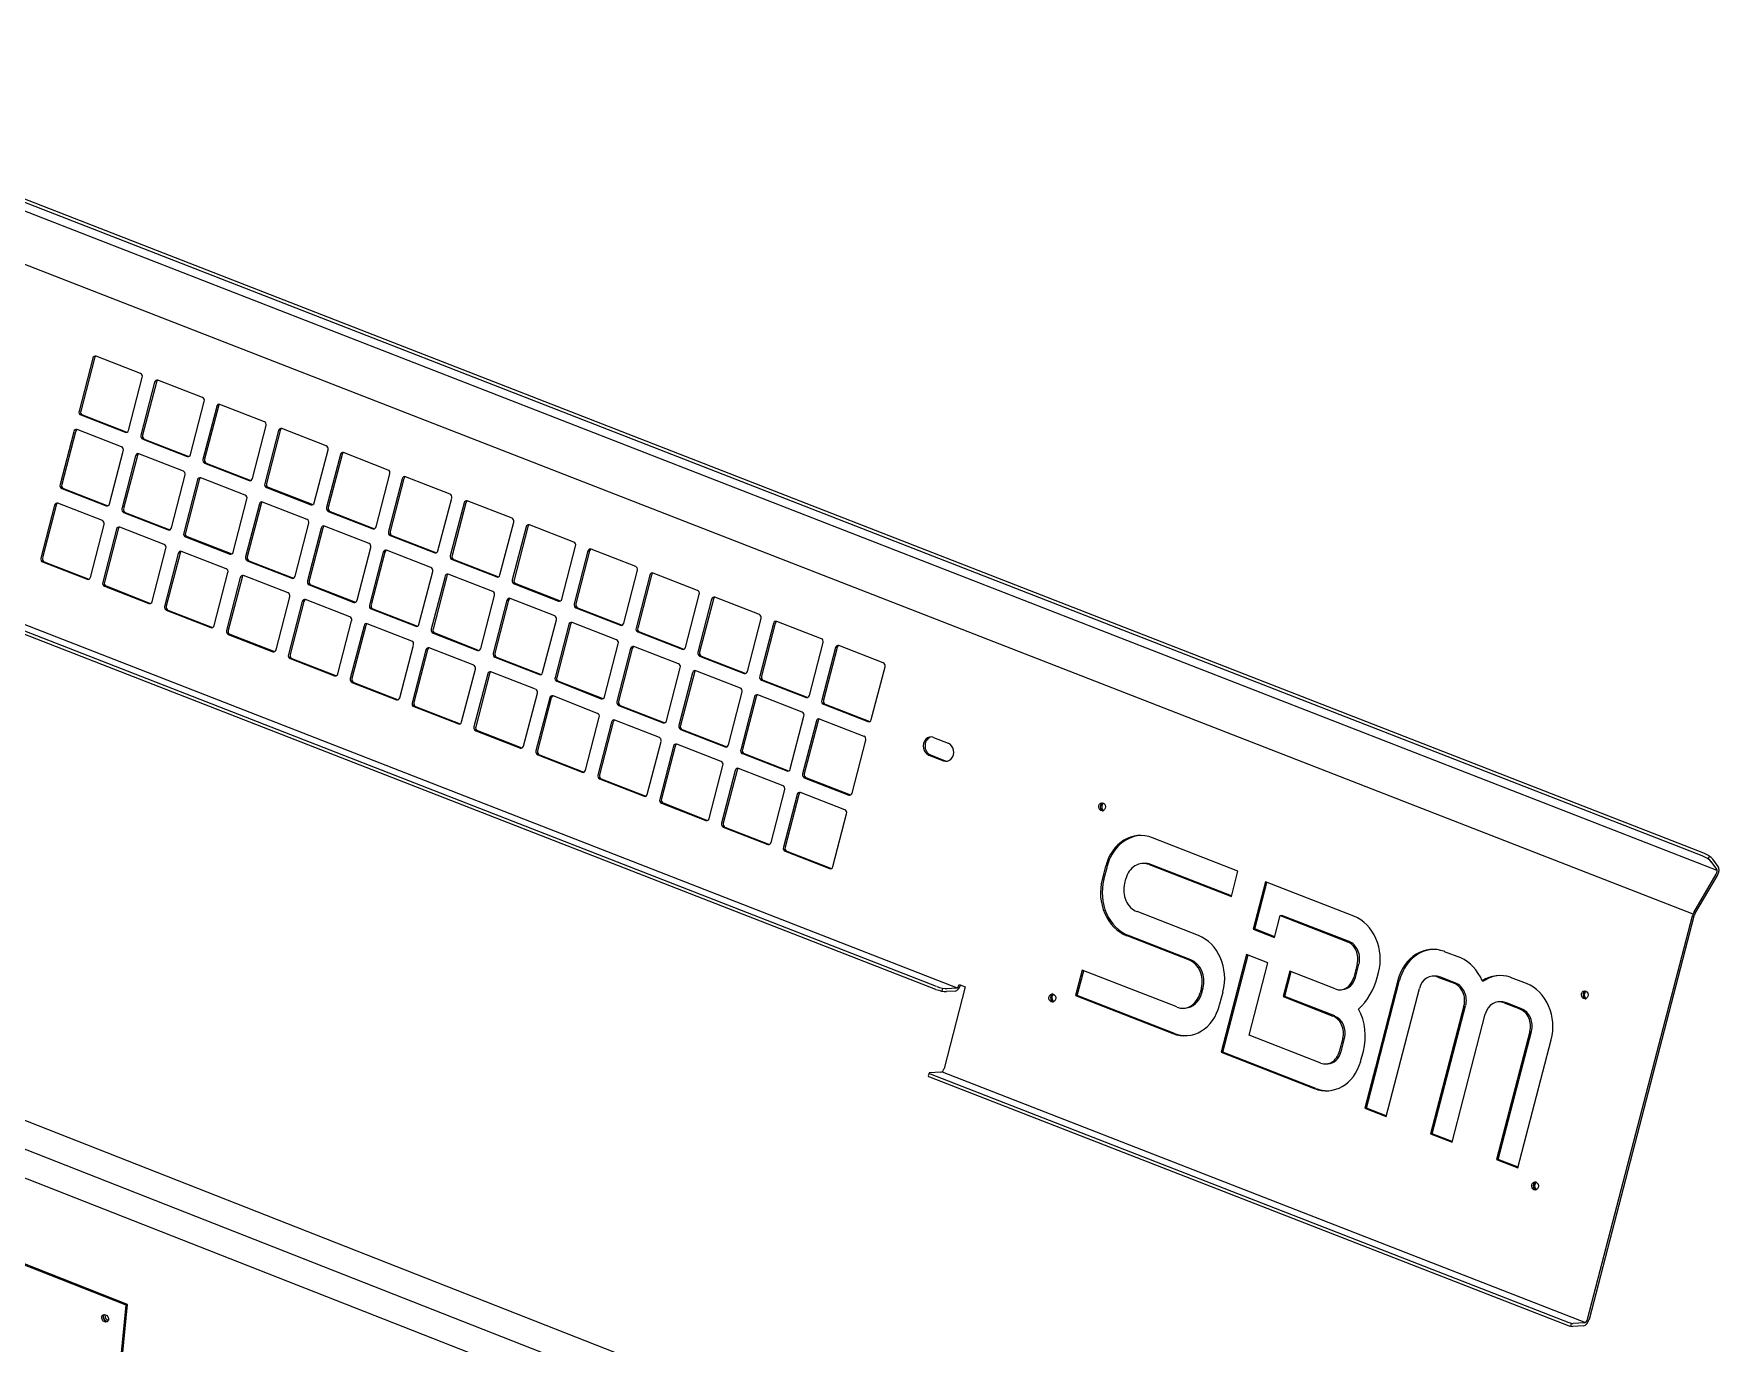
# Model space of a CAD drawing. Header units: millimetres. Extents: x 0 to 420, y 0 to 297.
# Drawn here: x 67.9 to 177, y 66.5 to 151.2 of the extents above; entities that cross this region are included whole.
import ezdxf

# ---------------------------------------------------------------- set-up
doc = ezdxf.new("R2010")
doc.units = ezdxf.units.MM
doc.layers.add('1', color=7, linetype='Continuous', true_color=0xffffff)
doc.layers.add('102', color=7, linetype='Continuous', true_color=0xffffff)

msp = doc.modelspace()

# ---------------------------------------------------------------- linework, layer by layer
at = {"layer": '1', "color": 7, "linetype": 'Continuous', "lineweight": 18}
for p, q in [((175.85, 98.03), (39.79, 150.99)), ((175.95, 98.2), (39.89, 151.16)), ((71.77, 130.19), (70.88, 126.77)), ((71.88, 130.19), (70.99, 126.77)), ((74.86, 129.19), (71.98, 130.32)), ((74.08, 125.52), (74.97, 128.94)), ((75.77, 128.63), (74.88, 125.21)), ((75.88, 128.64), (74.99, 125.22)), ((78.87, 127.64), (75.98, 128.76)), ((70.99, 126.52), (73.87, 125.4)), ((71.1, 126.52), (73.98, 125.4)), ((78.09, 123.97), (78.98, 127.38)), ((79.78, 127.07), (78.89, 123.65)), ((79.89, 127.08), (79, 123.66)), ((82.87, 126.08), (79.99, 127.2)), ((126.29, 89.39), (32.25, 126)), ((126.34, 89.58), (32.3, 126.19)), ((70.54, 125.44), (69.65, 122.02)), ((70.65, 125.44), (69.76, 122.02)), ((73.63, 124.45), (70.75, 125.57)), ((73.98, 125.4), (73.99, 125.4)), ((82.09, 122.41), (82.98, 125.83)), ((83.78, 125.52), (82.89, 122.1)), ((83.89, 125.52), (83, 122.1)), ((86.87, 124.52), (83.99, 125.64)), ((75, 124.96), (77.88, 123.84)), ((75.1, 124.96), (77.99, 123.84)), ((86.09, 120.85), (86.98, 124.27)), ((72.85, 120.77), (73.74, 124.19)), ((74.54, 123.88), (73.65, 120.46)), ((74.65, 123.89), (73.76, 120.47)), ((77.63, 122.89), (74.75, 124.01)), ((77.99, 123.84), (77.99, 123.84)), ((79, 123.4), (81.88, 122.28)), ((79.11, 123.41), (81.99, 122.28)), ((87.78, 123.96), (86.89, 120.54)), ((87.89, 123.96), (87, 120.54)), ((90.87, 122.96), (87.99, 124.09)), ((76.85, 119.22), (77.74, 122.64)), ((78.54, 122.32), (77.65, 118.9)), ((78.65, 122.33), (77.76, 118.91)), ((81.63, 121.33), (78.75, 122.45)), ((81.99, 122.28), (81.99, 122.28)), ((90.09, 119.29), (90.98, 122.71)), ((91.78, 122.4), (90.89, 118.98)), ((91.89, 122.41), (91, 118.99)), ((94.87, 121.41), (91.99, 122.53)), ((69.76, 121.77), (72.64, 120.65)), ((69.87, 121.77), (72.75, 120.65)), ((80.85, 117.66), (81.74, 121.08)), ((83, 121.84), (85.88, 120.72)), ((83.11, 121.85), (85.99, 120.73)), ((94.09, 117.73), (94.98, 121.15)), ((69.3, 120.69), (68.41, 117.27)), ((69.41, 120.7), (68.52, 117.28)), ((72.39, 119.7), (69.51, 120.82)), ((72.75, 120.65), (72.75, 120.65)), ((73.76, 120.21), (76.64, 119.09)), ((73.87, 120.21), (76.75, 119.09)), ((82.54, 120.77), (81.65, 117.35)), ((82.65, 120.77), (81.76, 117.35)), ((85.63, 119.77), (82.75, 120.89)), ((85.99, 120.73), (85.99, 120.73)), ((87, 120.29), (89.88, 119.16)), ((87.11, 120.29), (89.99, 119.17)), ((95.78, 120.84), (94.89, 117.42)), ((95.89, 120.85), (95, 117.43)), ((98.88, 119.85), (95.99, 120.97)), ((71.61, 116.02), (72.5, 119.44)), ((73.3, 119.13), (72.41, 115.71)), ((73.41, 119.14), (72.52, 115.72)), ((76.39, 118.14), (73.51, 119.26)), ((76.75, 119.09), (76.75, 119.09)), ((84.85, 116.1), (85.74, 119.52)), ((86.54, 119.21), (85.65, 115.79)), ((86.65, 119.21), (85.76, 115.79)), ((89.64, 118.21), (86.75, 119.34)), ((89.99, 119.17), (90, 119.17)), ((98.1, 116.18), (98.99, 119.6)), ((99.79, 119.28), (98.9, 115.86)), ((99.9, 119.29), (99.01, 115.87)), ((102.88, 118.29), (100, 119.41)), ((75.61, 114.47), (76.5, 117.89)), ((77.76, 118.65), (80.64, 117.53)), ((77.87, 118.66), (80.75, 117.54)), ((88.86, 114.54), (89.75, 117.96)), ((93.64, 116.66), (90.76, 117.78)), ((91, 118.73), (93.88, 117.61)), ((91.11, 118.73), (93.99, 117.61)), ((102.1, 114.62), (102.99, 118.04)), ((103.79, 117.73), (102.9, 114.31)), ((103.9, 117.73), (103.01, 114.31)), ((106.88, 116.73), (104, 117.85)), ((68.52, 117.02), (71.4, 115.9)), ((68.63, 117.02), (71.51, 115.9)), ((77.3, 117.57), (76.41, 114.15)), ((77.41, 117.58), (76.52, 114.16)), ((80.39, 116.58), (77.51, 117.7)), ((80.75, 117.54), (80.76, 117.53)), ((81.76, 117.09), (84.64, 115.97)), ((81.87, 117.1), (84.75, 115.98)), ((90.55, 117.65), (89.66, 114.23)), ((90.66, 117.66), (89.77, 114.24)), ((93.99, 117.61), (94, 117.61)), ((95, 117.17), (97.89, 116.05)), ((95.11, 117.18), (98, 116.05)), ((71.51, 115.9), (71.52, 115.9)), ((79.62, 112.91), (80.51, 116.33)), ((81.31, 116.02), (80.42, 112.6)), ((81.42, 116.02), (80.52, 112.6)), ((84.4, 115.02), (81.52, 116.14)), ((84.75, 115.98), (84.76, 115.98)), ((92.86, 112.98), (93.75, 116.4)), ((94.55, 116.09), (93.66, 112.67)), ((94.66, 116.1), (93.77, 112.68)), ((97.64, 115.1), (94.76, 116.22)), ((98, 116.05), (98, 116.05)), ((99.01, 115.61), (101.89, 114.49)), ((99.12, 115.62), (102, 114.5)), ((106.1, 113.06), (106.99, 116.48)), ((107.79, 116.17), (106.9, 112.75)), ((107.9, 116.17), (107.01, 112.75)), ((110.88, 115.17), (108, 116.3)), ((72.52, 115.46), (75.4, 114.34)), ((72.63, 115.47), (75.51, 114.34)), ((83.62, 111.35), (84.51, 114.77)), ((85.31, 114.46), (84.42, 111.04)), ((85.42, 114.46), (84.53, 111.04)), ((88.4, 113.47), (85.52, 114.59)), ((85.76, 115.54), (88.65, 114.41)), ((85.87, 115.54), (88.76, 114.42)), ((96.86, 111.43), (97.75, 114.85)), ((98.55, 114.54), (97.66, 111.12)), ((98.66, 114.54), (97.77, 111.12)), ((101.64, 113.54), (98.76, 114.66)), ((102, 114.5), (102, 114.49)), ((110.1, 111.5), (110.99, 114.92)), ((111.79, 114.61), (110.9, 111.19)), ((111.9, 114.62), (111.01, 111.2)), ((114.88, 113.62), (112, 114.74)), ((75.51, 114.34), (75.52, 114.34)), ((76.52, 113.9), (79.41, 112.78)), ((76.63, 113.91), (79.51, 112.79)), ((88.76, 114.42), (88.76, 114.42)), ((89.77, 113.98), (92.65, 112.86)), ((89.88, 113.98), (92.76, 112.86)), ((103.01, 114.05), (105.89, 112.93)), ((103.12, 114.06), (106, 112.94)), ((114.1, 109.95), (114.99, 113.36)), ((79.51, 112.79), (79.52, 112.78)), ((80.53, 112.34), (83.41, 111.22)), ((80.64, 112.35), (83.52, 111.23)), ((87.62, 109.79), (88.51, 113.21)), ((89.31, 112.9), (88.42, 109.48)), ((89.42, 112.91), (88.53, 109.49)), ((92.4, 111.91), (89.52, 113.03)), ((92.76, 112.86), (92.76, 112.86)), ((93.77, 112.42), (96.65, 111.3)), ((93.88, 112.43), (96.76, 111.3)), ((100.86, 109.87), (101.75, 113.29)), ((102.55, 112.98), (101.66, 109.56)), ((102.66, 112.98), (101.77, 109.56)), ((105.64, 111.98), (102.76, 113.1)), ((106, 112.94), (106, 112.94)), ((107.01, 112.5), (109.89, 111.38)), ((107.12, 112.5), (110, 111.38)), ((115.79, 113.05), (114.9, 109.63)), ((115.9, 113.06), (115.01, 109.64)), ((118.89, 112.06), (116, 113.18)), ((83.52, 111.23), (83.52, 111.23)), ((91.62, 108.24), (92.51, 111.65)), ((93.31, 111.34), (92.42, 107.92)), ((93.42, 111.35), (92.53, 107.93)), ((96.4, 110.35), (93.52, 111.47)), ((96.76, 111.3), (96.76, 111.3)), ((104.86, 108.31), (105.75, 111.73)), ((106.55, 111.42), (105.66, 108)), ((106.66, 111.42), (105.77, 108.01)), ((109.64, 110.43), (106.76, 111.55)), ((110, 111.38), (110.01, 111.38)), ((118.11, 108.39), (119, 111.81)), ((119.8, 111.5), (118.91, 108.08)), ((119.91, 111.5), (119.02, 108.08)), ((122.89, 110.5), (120.01, 111.62)), ((84.53, 110.79), (87.41, 109.67)), ((84.64, 110.79), (87.52, 109.67)), ((95.62, 106.68), (96.51, 110.1)), ((97.77, 110.86), (100.65, 109.74)), ((97.88, 110.87), (100.76, 109.75)), ((108.87, 106.75), (109.76, 110.17)), ((111.01, 110.94), (113.89, 109.82)), ((111.12, 110.94), (114, 109.82)), ((122.11, 106.83), (123, 110.25)), ((87.52, 109.67), (87.52, 109.67)), ((88.53, 109.23), (91.41, 108.11)), ((88.64, 109.23), (91.52, 108.11)), ((97.31, 109.79), (96.42, 106.37)), ((97.42, 109.79), (96.53, 106.37)), ((100.4, 108.79), (97.52, 109.91)), ((100.76, 109.75), (100.77, 109.75)), ((101.77, 109.31), (104.65, 108.18)), ((101.88, 109.31), (104.76, 108.19)), ((110.56, 109.86), (109.67, 106.44)), ((110.67, 109.87), (109.77, 106.45)), ((113.65, 108.87), (110.77, 109.99)), ((114, 109.82), (114.01, 109.82)), ((115.01, 109.38), (117.9, 108.26)), ((115.12, 109.39), (118.01, 108.27)), ((91.52, 108.11), (91.52, 108.11)), ((99.62, 105.12), (100.52, 108.54)), ((101.32, 108.23), (100.43, 104.81)), ((101.42, 108.23), (100.53, 104.81)), ((104.41, 107.23), (101.53, 108.36)), ((104.76, 108.19), (104.77, 108.19)), ((112.87, 105.2), (113.76, 108.62)), ((114.56, 108.3), (113.67, 104.88)), ((114.67, 108.31), (113.78, 104.89)), ((117.65, 107.31), (114.77, 108.43)), ((118.01, 108.27), (118.01, 108.26)), ((92.53, 107.67), (95.41, 106.55)), ((92.64, 107.68), (95.52, 106.56)), ((103.63, 103.56), (104.52, 106.98)), ((105.77, 107.75), (108.66, 106.63)), ((105.88, 107.75), (108.76, 106.63)), ((116.87, 103.64), (117.76, 107.06)), ((121.65, 105.75), (118.77, 106.87)), ((119.02, 107.82), (121.9, 106.7)), ((119.13, 107.83), (122.01, 106.71)), ((95.52, 106.56), (95.53, 106.55)), ((96.53, 106.11), (99.42, 104.99)), ((96.64, 106.12), (99.52, 105)), ((105.32, 106.67), (104.43, 103.25)), ((105.43, 106.68), (104.54, 103.26)), ((108.41, 105.68), (105.53, 106.8)), ((108.76, 106.63), (108.77, 106.63)), ((109.78, 106.19), (112.66, 105.07)), ((109.89, 106.2), (112.77, 105.07)), ((118.56, 106.75), (117.67, 103.33)), ((118.67, 106.75), (117.78, 103.33)), ((122.01, 106.71), (122.01, 106.71)), ((99.52, 105), (99.53, 105)), ((107.63, 102), (108.52, 105.42)), ((109.32, 105.11), (108.43, 101.69)), ((109.43, 105.12), (108.54, 101.7)), ((112.41, 104.12), (109.53, 105.24)), ((112.77, 105.07), (112.77, 105.07)), ((120.87, 102.08), (121.76, 105.5)), ((126.13, 105.68), (127.09, 105.31)), ((100.54, 104.56), (103.42, 103.43)), ((100.65, 104.56), (103.53, 103.44)), ((111.63, 100.45), (112.52, 103.87)), ((113.32, 103.55), (112.43, 100.14)), ((113.43, 103.56), (112.54, 100.14)), ((116.41, 102.56), (113.53, 103.68)), ((113.78, 104.63), (116.66, 103.51)), ((113.89, 104.64), (116.77, 103.52)), ((125.83, 104.54), (126.79, 104.17)), ((125.94, 104.55), (126.9, 104.17)), ((103.53, 103.44), (103.53, 103.44)), ((104.54, 103), (107.42, 101.88)), ((104.65, 103), (107.53, 101.88)), ((116.77, 103.52), (116.77, 103.51)), ((117.78, 103.07), (120.66, 101.95)), ((117.89, 103.08), (120.77, 101.96)), ((107.53, 101.88), (107.53, 101.88)), ((108.54, 101.44), (111.42, 100.32)), ((108.65, 101.45), (111.53, 100.32)), ((115.63, 98.89), (116.52, 102.31)), ((117.32, 102), (116.43, 98.58)), ((117.43, 102), (116.54, 98.58)), ((120.41, 101), (117.53, 102.12)), ((120.77, 101.96), (120.77, 101.96)), ((111.53, 100.32), (111.53, 100.32)), ((119.63, 97.33), (120.52, 100.75)), ((112.54, 99.88), (115.42, 98.76)), ((112.65, 99.89), (115.53, 98.77)), ((115.53, 98.77), (115.54, 98.77)), ((116.54, 98.33), (119.42, 97.2)), ((116.65, 98.33), (119.53, 97.21)), ((145.82, 97.04), (140.29, 99.19)), ((119.53, 97.21), (119.54, 97.21)), ((137.27, 97.36), (137.05, 96.5)), ((137.16, 96.5), (137.38, 97.36)), ((139.77, 97.54), (139.67, 97.53)), ((140.09, 97.46), (145.4, 95.4)), ((145.41, 95.44), (140.2, 97.47)), ((145.4, 95.4), (145.82, 97.04)), ((176.8, 97.17), (176.43, 97.65)), ((176.89, 97.34), (176.53, 97.81)), ((138.5, 96.23), (138.58, 96.54)), ((147.6, 96.35), (146.81, 93.29)), ((146.92, 93.3), (147.7, 96.31)), ((153.32, 94.12), (147.6, 96.35)), ((175.31, 94.36), (176.76, 96.85)), ((175.38, 94.27), (176.83, 96.76)), ((143.27, 92.87), (139.3, 94.42)), ((148.19, 92.75), (148.56, 94.17)), ((148.56, 94.17), (148.67, 94.17)), ((148.56, 94.17), (152.9, 92.47)), ((153.01, 92.48), (148.67, 94.17)), ((168.44, 68.08), (175.22, 94.14)), ((168.55, 68.09), (175.33, 94.15)), ((37.01, 92.85), (175.65, 38.42)), ((138.64, 92.87), (142.67, 91.3)), ((142.77, 91.31), (138.75, 92.87)), ((146.81, 93.29), (146.92, 93.3)), ((146.81, 93.29), (148.19, 92.75)), ((148.2, 92.8), (146.92, 93.3)), ((146.38, 91.66), (144.73, 85.33)), ((144.84, 85.34), (146.48, 91.62)), ((147.76, 91.12), (146.38, 91.66)), ((160.23, 91.43), (159.19, 91.83)), ((135.75, 90.64), (135.32, 89)), ((135.43, 89), (135.85, 90.6)), ((141.87, 88.26), (135.75, 90.64)), ((146.54, 86.44), (147.76, 91.12)), ((149.17, 90.57), (148.74, 88.93)), ((148.85, 88.94), (149.27, 90.53)), ((152.11, 89.43), (149.17, 90.57)), ((153.54, 91.02), (153.31, 90.16)), ((153.42, 90.17), (153.65, 91.03)), ((154.83, 90.17), (154.91, 90.49)), ((128.19, 89.56), (126.82, 84.28)), ((127.59, 89.47), (127.02, 89.44)), ((127.79, 89.71), (128.19, 89.56)), ((143.46, 89.48), (143.38, 89.17)), ((143.49, 89.18), (143.57, 89.49)), ((156.17, 89.99), (154.71, 84.36)), ((154.82, 84.36), (156.28, 90)), ((155.4, 81.18), (157.56, 89.46)), ((158.53, 90.25), (158.42, 90.25)), ((158.76, 90.19), (159.8, 89.79)), ((159.91, 89.79), (158.87, 90.2)), ((161.62, 89.94), (161.73, 89.95)), ((164.49, 89.77), (163.45, 90.17)), ((127.54, 89.28), (126.97, 89.25)), ((135.32, 89), (135.43, 89)), ((135.32, 89), (141.62, 86.55)), ((141.73, 86.55), (135.43, 89)), ((144.64, 88.39), (144.66, 88.47)), ((144.66, 88.47), (144.86, 89.24)), ((148.74, 88.93), (148.85, 88.94)), ((148.74, 88.93), (151.97, 87.67)), ((152.08, 87.68), (148.85, 88.94)), ((152.45, 89.37), (152.56, 89.38)), ((160.44, 88.33), (158.28, 80.06)), ((158.39, 80.06), (160.55, 88.34)), ((162.8, 88.59), (162.69, 88.59)), ((163.03, 88.53), (164.06, 88.13)), ((164.17, 88.13), (163.14, 88.54)), ((142.3, 88.19), (142.41, 88.19)), ((159.67, 79.52), (161.82, 87.8)), ((151.18, 84.63), (146.54, 86.44)), ((152.61, 86.22), (152.38, 85.37)), ((152.49, 85.37), (152.71, 86.23)), ((164.7, 86.67), (162.55, 78.4)), ((162.66, 78.4), (164.81, 86.68)), ((163.93, 77.86), (166.08, 86.14)), ((144.73, 85.33), (144.84, 85.34)), ((144.73, 85.33), (150.76, 82.99)), ((150.87, 82.99), (144.84, 85.34)), ((153.76, 84.73), (153.94, 85.41)), ((125.85, 83.99), (125.8, 83.8)), ((126.62, 84.04), (125.88, 84)), ((125.93, 83.94), (167.23, 67.86)), ((151.52, 84.58), (151.63, 84.58)), ((154.71, 84.36), (154.02, 81.72)), ((154.13, 81.72), (154.82, 84.36)), ((125.88, 83.75), (167.18, 67.67)), ((154.02, 81.72), (154.13, 81.72)), ((154.02, 81.72), (155.4, 81.18)), ((155.41, 81.22), (154.13, 81.72)), ((158.28, 80.06), (158.39, 80.06)), ((158.28, 80.06), (159.67, 79.52)), ((159.68, 79.56), (158.39, 80.06)), ((162.55, 78.4), (162.66, 78.4)), ((162.55, 78.4), (163.93, 77.86)), ((163.94, 77.9), (162.66, 78.4)), ((168.19, 67.65), (167.45, 67.61)), ((168.24, 67.84), (167.5, 67.8))]:
    msp.add_line(p, q, dxfattribs=at)
at = {"layer": '1', "color": 6, "linetype": 'Continuous', "lineweight": 13}
for p, q in [((176.82, 97.08), (39.96, 150.36)), ((175.26, 94.25), (38.39, 147.53)), ((71.02, 126.59), (70.91, 126.58)), ((32.82, 126.42), (127.66, 89.5)), ((75.02, 125.03), (74.91, 125.03)), ((79.03, 123.47), (78.92, 123.47)), ((69.79, 121.84), (69.68, 121.83)), ((83.03, 121.91), (82.92, 121.91)), ((73.79, 120.28), (73.68, 120.28)), ((87.03, 120.36), (86.92, 120.35)), ((77.79, 118.72), (77.68, 118.72)), ((91.03, 118.8), (90.92, 118.79)), ((68.55, 117.09), (68.44, 117.08)), ((81.79, 117.17), (81.68, 117.16)), ((95.03, 117.24), (94.92, 117.24)), ((85.79, 115.61), (85.68, 115.6)), ((99.04, 115.68), (98.93, 115.68)), ((72.55, 115.53), (72.44, 115.53)), ((76.55, 113.97), (76.44, 113.97)), ((89.8, 114.05), (89.69, 114.04)), ((103.04, 114.13), (102.93, 114.12)), ((80.56, 112.42), (80.45, 112.41)), ((93.8, 112.49), (93.69, 112.49)), ((107.04, 112.57), (106.93, 112.56)), ((84.56, 110.86), (84.45, 110.85)), ((97.8, 110.93), (97.69, 110.93)), ((111.04, 111.01), (110.93, 111.01)), ((88.56, 109.3), (88.45, 109.3)), ((101.8, 109.38), (101.69, 109.37)), ((115.04, 109.45), (114.93, 109.45)), ((92.56, 107.74), (92.45, 107.74)), ((105.8, 107.82), (105.69, 107.81)), ((119.05, 107.9), (118.94, 107.89)), ((96.56, 106.19), (96.45, 106.18)), ((109.81, 106.26), (109.7, 106.26)), ((113.81, 104.7), (113.7, 104.7)), ((100.56, 104.63), (100.46, 104.62)), ((104.57, 103.07), (104.46, 103.06)), ((117.81, 103.15), (117.7, 103.14)), ((108.57, 101.51), (108.46, 101.51)), ((112.57, 99.95), (112.46, 99.95)), ((116.57, 98.4), (116.46, 98.39)), ((176.23, 97.83), (176.32, 97.99)), ((137.59, 93.83), (137.48, 93.82)), ((153.36, 92.09), (153.47, 92.1)), ((175.07, 36.77), (35.61, 91.53)), ((143.24, 90.82), (143.35, 90.83)), ((36.26, 89.43), (175.72, 34.68)), ((126.7, 89.28), (126.75, 89.47)), ((160.26, 89.41), (160.37, 89.41)), ((152.43, 87.29), (152.54, 87.3)), ((164.53, 87.75), (164.64, 87.75)), ((126.69, 84.07), (168.31, 67.87)), ((167.35, 67.62), (167.4, 67.81))]:
    msp.add_line(p, q, dxfattribs=at)
at = {"layer": '1', "color": 7, "linetype": 'Continuous', "lineweight": 18}
for centre, major_axis, ratio, start_param, end_param in [((71.93, 130.13), (-0.01, 0.2), 0.8373, 5.925669, 7.496465), ((72.04, 130.13), (0.01, -0.2), 0.8373, 3.474196, 4.354873), ((74.81, 129), (-0.01, 0.2), 0.8373, 4.354873, 5.925669), ((75.93, 128.57), (-0.01, 0.2), 0.8373, 5.925669, 7.496465), ((76.04, 128.57), (0.01, -0.2), 0.8373, 3.474196, 4.354873), ((78.82, 127.45), (-0.01, 0.2), 0.8373, 4.354873, 5.925669), ((71.04, 126.71), (-0.01, 0.2), 0.8373, 1.21328, 2.784076), ((71.15, 126.71), (0.01, -0.2), 0.8373, 4.354873, 5.925669), ((79.94, 127.01), (-0.01, 0.2), 0.8373, 5.925669, 7.496465), ((80.05, 127.02), (0.01, -0.2), 0.8373, 3.474196, 4.354873), ((70.7, 125.38), (-0.01, 0.2), 0.8373, 5.925669, 7.496465), ((70.81, 125.38), (0.01, -0.2), 0.8373, 3.474196, 4.354873), ((73.92, 125.59), (-0.01, 0.2), 0.8373, 2.784076, 4.354873), ((82.82, 125.89), (-0.01, 0.2), 0.8373, 4.354873, 5.925669), ((83.94, 125.45), (-0.01, 0.2), 0.8373, 5.925669, 7.496465), ((84.05, 125.46), (0.01, -0.2), 0.8373, 3.474196, 4.354873), ((73.58, 124.26), (-0.01, 0.2), 0.8373, 4.354873, 5.925669), ((75.04, 125.15), (-0.01, 0.2), 0.8373, 1.21328, 2.784076), ((75.15, 125.15), (0.01, -0.2), 0.8373, 4.354873, 5.925669), ((86.82, 124.33), (-0.01, 0.2), 0.8373, 4.354873, 5.925669), ((74.7, 123.82), (-0.01, 0.2), 0.8373, 5.925669, 7.496465), ((74.81, 123.82), (0.01, -0.2), 0.8373, 3.474196, 4.354873), ((77.93, 124.03), (-0.01, 0.2), 0.8373, 2.784076, 4.354873), ((79.05, 123.59), (-0.01, 0.2), 0.8373, 1.21328, 2.784076), ((79.16, 123.6), (0.01, -0.2), 0.8373, 4.354873, 5.925669), ((87.94, 123.9), (-0.01, 0.2), 0.8373, 5.925669, 7.496465), ((88.05, 123.9), (0.01, -0.2), 0.8373, 3.474196, 4.354873), ((77.58, 122.7), (-0.01, 0.2), 0.8373, 4.354873, 5.925669), ((78.7, 122.26), (-0.01, 0.2), 0.8373, 5.925669, 7.496465), ((78.81, 122.27), (0.01, -0.2), 0.8373, 3.474196, 4.354873), ((81.93, 122.47), (-0.01, 0.2), 0.8373, 2.784076, 4.354873), ((83.05, 122.03), (-0.01, 0.2), 0.8373, 1.21328, 2.784076), ((83.16, 122.04), (0.01, -0.2), 0.8373, 4.354873, 5.925669), ((90.82, 122.77), (-0.01, 0.2), 0.8373, 4.354873, 5.925669), ((91.94, 122.34), (-0.01, 0.2), 0.8373, 5.925669, 7.496465), ((92.05, 122.34), (0.01, -0.2), 0.8373, 3.474196, 4.354873), ((69.81, 121.96), (-0.01, 0.2), 0.8373, 1.21328, 2.784076), ((69.92, 121.96), (0.01, -0.2), 0.8373, 4.354873, 5.925669), ((81.58, 121.14), (-0.01, 0.2), 0.8373, 4.354873, 5.925669), ((94.82, 121.22), (-0.01, 0.2), 0.8373, 4.354873, 5.925669), ((69.46, 120.63), (-0.01, 0.2), 0.8373, 5.925669, 7.496465), ((69.57, 120.63), (0.01, -0.2), 0.8373, 3.474196, 4.354873), ((72.69, 120.84), (-0.01, 0.2), 0.8373, 2.784076, 4.354873), ((73.81, 120.4), (-0.01, 0.2), 0.8373, 1.21328, 2.784076), ((73.92, 120.4), (0.01, -0.2), 0.8373, 4.354873, 5.925669), ((82.7, 120.7), (-0.01, 0.2), 0.8373, 5.925669, 7.496465), ((82.81, 120.71), (0.01, -0.2), 0.8373, 3.474196, 4.354873), ((85.93, 120.91), (-0.01, 0.2), 0.8373, 2.784076, 4.354873), ((87.05, 120.48), (-0.01, 0.2), 0.8373, 1.21328, 2.784076), ((87.16, 120.48), (0.01, -0.2), 0.8373, 4.354873, 5.925669), ((95.94, 120.78), (-0.01, 0.2), 0.8373, 5.925669, 7.496465), ((96.05, 120.79), (0.01, -0.2), 0.8373, 3.474196, 4.354873), ((72.34, 119.51), (-0.01, 0.2), 0.8373, 4.354873, 5.925669), ((73.46, 119.07), (-0.01, 0.2), 0.8373, 5.925669, 7.496465), ((73.57, 119.08), (0.01, -0.2), 0.8373, 3.474196, 4.354873), ((76.69, 119.28), (-0.01, 0.2), 0.8373, 2.784076, 4.354873), ((77.81, 118.84), (-0.01, 0.2), 0.8373, 1.21328, 2.784076), ((77.92, 118.85), (0.01, -0.2), 0.8373, 4.354873, 5.925669), ((85.58, 119.58), (-0.01, 0.2), 0.8373, 4.354873, 5.925669), ((86.7, 119.15), (-0.01, 0.2), 0.8373, 5.925669, 7.496465), ((86.81, 119.15), (0.01, -0.2), 0.8373, 3.474196, 4.354873), ((89.93, 119.35), (-0.01, 0.2), 0.8373, 2.784076, 4.354873), ((91.05, 118.92), (-0.01, 0.2), 0.8373, 1.21328, 2.784076), ((91.16, 118.92), (0.01, -0.2), 0.8373, 4.354873, 5.925669), ((98.83, 119.66), (-0.01, 0.2), 0.8373, 4.354873, 5.925669), ((99.95, 119.22), (-0.01, 0.2), 0.8373, 5.925669, 7.496465), ((100.06, 119.23), (0.01, -0.2), 0.8373, 3.474196, 4.354873), ((76.34, 117.95), (-0.01, 0.2), 0.8373, 4.354873, 5.925669), ((77.46, 117.51), (-0.01, 0.2), 0.8373, 5.925669, 7.496465), ((89.59, 118.02), (-0.01, 0.2), 0.8373, 4.354873, 5.925669), ((90.71, 117.59), (-0.01, 0.2), 0.8373, 5.925669, 7.496465), ((90.82, 117.59), (0.01, -0.2), 0.8373, 3.474196, 4.354873), ((93.93, 117.8), (-0.01, 0.2), 0.8373, 2.784076, 4.354873), ((102.83, 118.1), (-0.01, 0.2), 0.8373, 4.354873, 5.925669), ((103.95, 117.66), (-0.01, 0.2), 0.8373, 5.925669, 7.496465), ((104.06, 117.67), (0.01, -0.2), 0.8373, 3.474196, 4.354873), ((68.57, 117.21), (-0.01, 0.2), 0.8373, 1.21328, 2.784076), ((68.68, 117.21), (0.01, -0.2), 0.8373, 4.354873, 5.925669), ((77.57, 117.52), (0.01, -0.2), 0.8373, 3.474196, 4.354873), ((80.69, 117.72), (-0.01, 0.2), 0.8373, 2.784076, 4.354873), ((81.81, 117.28), (-0.01, 0.2), 0.8373, 1.21328, 2.784076), ((81.92, 117.29), (0.01, -0.2), 0.8373, 4.354873, 5.925669), ((93.59, 116.47), (-0.01, 0.2), 0.8373, 4.354873, 5.925669), ((95.05, 117.36), (-0.01, 0.2), 0.8373, 1.21328, 2.784076), ((95.16, 117.37), (0.01, -0.2), 0.8373, 4.354873, 5.925669), ((106.83, 116.54), (-0.01, 0.2), 0.8373, 4.354873, 5.925669), ((71.45, 116.09), (-0.01, 0.2), 0.8373, 2.784076, 4.354873), ((72.57, 115.65), (-0.01, 0.2), 0.8373, 1.21328, 2.784076), ((72.68, 115.66), (0.01, -0.2), 0.8373, 4.354873, 5.925669), ((80.35, 116.39), (-0.01, 0.2), 0.8373, 4.354873, 5.925669), ((81.47, 115.95), (-0.01, 0.2), 0.8373, 5.925669, 7.496465), ((81.58, 115.96), (0.01, -0.2), 0.8373, 3.474196, 4.354873), ((84.69, 116.16), (-0.01, 0.2), 0.8373, 2.784076, 4.354873), ((85.81, 115.73), (-0.01, 0.2), 0.8373, 1.21328, 2.784076), ((85.92, 115.73), (0.01, -0.2), 0.8373, 4.354873, 5.925669), ((94.71, 116.03), (-0.01, 0.2), 0.8373, 5.925669, 7.496465), ((94.82, 116.04), (0.01, -0.2), 0.8373, 3.474196, 4.354873), ((97.94, 116.24), (-0.01, 0.2), 0.8373, 2.784076, 4.354873), ((99.06, 115.8), (-0.01, 0.2), 0.8373, 1.21328, 2.784076), ((99.17, 115.81), (0.01, -0.2), 0.8373, 4.354873, 5.925669), ((107.95, 116.11), (-0.01, 0.2), 0.8373, 5.925669, 7.496465), ((108.06, 116.11), (0.01, -0.2), 0.8373, 3.474196, 4.354873), ((75.45, 114.53), (-0.01, 0.2), 0.8373, 2.784076, 4.354873), ((84.35, 114.83), (-0.01, 0.2), 0.8373, 4.354873, 5.925669), ((85.47, 114.4), (-0.01, 0.2), 0.8373, 5.925669, 7.496465), ((85.58, 114.4), (0.01, -0.2), 0.8373, 3.474196, 4.354873), ((88.7, 114.6), (-0.01, 0.2), 0.8373, 2.784076, 4.354873), ((97.59, 114.91), (-0.01, 0.2), 0.8373, 4.354873, 5.925669), ((98.71, 114.47), (-0.01, 0.2), 0.8373, 5.925669, 7.496465), ((98.82, 114.48), (0.01, -0.2), 0.8373, 3.474196, 4.354873), ((101.94, 114.68), (-0.01, 0.2), 0.8373, 2.784076, 4.354873), ((110.83, 114.99), (-0.01, 0.2), 0.8373, 4.354873, 5.925669), ((111.95, 114.55), (-0.01, 0.2), 0.8373, 5.925669, 7.496465), ((112.06, 114.55), (0.01, -0.2), 0.8373, 3.474196, 4.354873), ((76.57, 114.09), (-0.01, 0.2), 0.8373, 1.21328, 2.784076), ((76.68, 114.1), (0.01, -0.2), 0.8373, 4.354873, 5.925669), ((88.35, 113.28), (-0.01, 0.2), 0.8373, 4.354873, 5.925669), ((89.82, 114.17), (-0.01, 0.2), 0.8373, 1.21328, 2.784076), ((89.93, 114.17), (0.01, -0.2), 0.8373, 4.354873, 5.925669), ((101.59, 113.35), (-0.01, 0.2), 0.8373, 4.354873, 5.925669), ((103.06, 114.24), (-0.01, 0.2), 0.8373, 1.21328, 2.784076), ((103.17, 114.25), (0.01, -0.2), 0.8373, 4.354873, 5.925669), ((114.83, 113.43), (-0.01, 0.2), 0.8373, 4.354873, 5.925669), ((79.46, 112.97), (-0.01, 0.2), 0.8373, 2.784076, 4.354873), ((80.58, 112.53), (-0.01, 0.2), 0.8373, 1.21328, 2.784076), ((80.68, 112.54), (0.01, -0.2), 0.8373, 4.354873, 5.925669), ((89.47, 112.84), (-0.01, 0.2), 0.8373, 5.925669, 7.496465), ((89.58, 112.84), (0.01, -0.2), 0.8373, 3.474196, 4.354873), ((92.7, 113.05), (-0.01, 0.2), 0.8373, 2.784076, 4.354873), ((93.82, 112.61), (-0.01, 0.2), 0.8373, 1.21328, 2.784076), ((93.93, 112.62), (0.01, -0.2), 0.8373, 4.354873, 5.925669), ((102.71, 112.91), (-0.01, 0.2), 0.8373, 5.925669, 7.496465), ((102.82, 112.92), (0.01, -0.2), 0.8373, 3.474196, 4.354873), ((105.94, 113.12), (-0.01, 0.2), 0.8373, 2.784076, 4.354873), ((107.06, 112.69), (-0.01, 0.2), 0.8373, 1.21328, 2.784076), ((107.17, 112.69), (0.01, -0.2), 0.8373, 4.354873, 5.925669), ((115.95, 112.99), (-0.01, 0.2), 0.8373, 5.925669, 7.496465), ((116.06, 113), (0.01, -0.2), 0.8373, 3.474196, 4.354873), ((83.46, 111.41), (-0.01, 0.2), 0.8373, 2.784076, 4.354873), ((92.35, 111.72), (-0.01, 0.2), 0.8373, 4.354873, 5.925669), ((93.47, 111.28), (-0.01, 0.2), 0.8373, 5.925669, 7.496465), ((93.58, 111.29), (0.01, -0.2), 0.8373, 3.474196, 4.354873), ((96.7, 111.49), (-0.01, 0.2), 0.8373, 2.784076, 4.354873), ((105.59, 111.79), (-0.01, 0.2), 0.8373, 4.354873, 5.925669), ((106.71, 111.36), (-0.01, 0.2), 0.8373, 5.925669, 7.496465), ((106.82, 111.36), (0.01, -0.2), 0.8373, 3.474196, 4.354873), ((109.94, 111.57), (-0.01, 0.2), 0.8373, 2.784076, 4.354873), ((111.06, 111.13), (-0.01, 0.2), 0.8373, 1.21328, 2.784076), ((111.17, 111.13), (0.01, -0.2), 0.8373, 4.354873, 5.925669), ((118.84, 111.87), (-0.01, 0.2), 0.8373, 4.354873, 5.925669), ((119.96, 111.43), (-0.01, 0.2), 0.8373, 5.925669, 7.496465), ((120.07, 111.44), (0.01, -0.2), 0.8373, 3.474196, 4.354873), ((84.58, 110.98), (-0.01, 0.2), 0.8373, 1.21328, 2.784076), ((84.69, 110.98), (0.01, -0.2), 0.8373, 4.354873, 5.925669), ((96.35, 110.16), (-0.01, 0.2), 0.8373, 4.354873, 5.925669), ((97.82, 111.05), (-0.01, 0.2), 0.8373, 1.21328, 2.784076), ((97.93, 111.06), (0.01, -0.2), 0.8373, 4.354873, 5.925669), ((109.6, 110.24), (-0.01, 0.2), 0.8373, 4.354873, 5.925669), ((122.84, 110.31), (-0.01, 0.2), 0.8373, 4.354873, 5.925669), ((87.46, 109.86), (-0.01, 0.2), 0.8373, 2.784076, 4.354873), ((88.58, 109.42), (-0.01, 0.2), 0.8373, 1.21328, 2.784076), ((88.69, 109.42), (0.01, -0.2), 0.8373, 4.354873, 5.925669), ((97.47, 109.72), (-0.01, 0.2), 0.8373, 5.925669, 7.496465), ((97.58, 109.73), (0.01, -0.2), 0.8373, 3.474196, 4.354873), ((100.7, 109.93), (-0.01, 0.2), 0.8373, 2.784076, 4.354873), ((101.82, 109.5), (-0.01, 0.2), 0.8373, 1.21328, 2.784076), ((101.93, 109.5), (0.01, -0.2), 0.8373, 4.354873, 5.925669), ((110.72, 109.8), (-0.01, 0.2), 0.8373, 5.925669, 7.496465), ((110.83, 109.8), (0.01, -0.2), 0.8373, 3.474196, 4.354873), ((113.94, 110.01), (-0.01, 0.2), 0.8373, 2.784076, 4.354873), ((115.06, 109.57), (-0.01, 0.2), 0.8373, 1.21328, 2.784076), ((115.17, 109.58), (0.01, -0.2), 0.8373, 4.354873, 5.925669), ((91.46, 108.3), (-0.01, 0.2), 0.8373, 2.784076, 4.354873), ((92.58, 107.86), (-0.01, 0.2), 0.8373, 1.21328, 2.784076), ((92.69, 107.87), (0.01, -0.2), 0.8373, 4.354873, 5.925669), ((100.36, 108.6), (-0.01, 0.2), 0.8373, 4.354873, 5.925669), ((101.48, 108.17), (-0.01, 0.2), 0.8373, 5.925669, 7.496465), ((101.58, 108.17), (0.01, -0.2), 0.8373, 3.474196, 4.354873), ((104.7, 108.37), (-0.01, 0.2), 0.8373, 2.784076, 4.354873), ((105.82, 107.94), (-0.01, 0.2), 0.8373, 1.21328, 2.784076), ((105.93, 107.94), (0.01, -0.2), 0.8373, 4.354873, 5.925669), ((113.6, 108.68), (-0.01, 0.2), 0.8373, 4.354873, 5.925669), ((114.72, 108.24), (-0.01, 0.2), 0.8373, 5.925669, 7.496465), ((114.83, 108.25), (0.01, -0.2), 0.8373, 3.474196, 4.354873), ((117.95, 108.45), (-0.01, 0.2), 0.8373, 2.784076, 4.354873), ((119.07, 108.01), (-0.01, 0.2), 0.8373, 1.21328, 2.784076), ((119.18, 108.02), (0.01, -0.2), 0.8373, 4.354873, 5.925669), ((104.36, 107.04), (-0.01, 0.2), 0.8373, 4.354873, 5.925669), ((105.48, 106.61), (-0.01, 0.2), 0.8373, 5.925669, 7.496465), ((117.6, 107.12), (-0.01, 0.2), 0.8373, 4.354873, 5.925669), ((118.72, 106.68), (-0.01, 0.2), 0.8373, 5.925669, 7.496465), ((118.83, 106.69), (0.01, -0.2), 0.8373, 3.474196, 4.354873), ((121.95, 106.89), (-0.01, 0.2), 0.8373, 2.784076, 4.354873), ((95.46, 106.74), (-0.01, 0.2), 0.8373, 2.784076, 4.354873), ((96.58, 106.3), (-0.01, 0.2), 0.8373, 1.21328, 2.784076), ((96.69, 106.31), (0.01, -0.2), 0.8373, 4.354873, 5.925669), ((105.59, 106.61), (0.01, -0.2), 0.8373, 3.474196, 4.354873), ((108.71, 106.82), (-0.01, 0.2), 0.8373, 2.784076, 4.354873), ((109.83, 106.38), (-0.01, 0.2), 0.8373, 1.21328, 2.784076), ((109.93, 106.39), (0.01, -0.2), 0.8373, 4.354873, 5.925669), ((121.6, 105.56), (-0.01, 0.2), 0.8373, 4.354873, 5.925669), ((125.98, 105.11), (0.029, -0.599), 0.8373, 2.784076, 5.925669), ((99.46, 105.18), (-0.01, 0.2), 0.8373, 2.784076, 4.354873), ((100.59, 104.75), (-0.01, 0.2), 0.8373, 1.21328, 2.784076), ((100.69, 104.75), (0.01, -0.2), 0.8373, 4.354873, 5.925669), ((108.36, 105.49), (-0.01, 0.2), 0.8373, 4.354873, 5.925669), ((109.48, 105.05), (-0.01, 0.2), 0.8373, 5.925669, 7.496465), ((109.59, 105.06), (0.01, -0.2), 0.8373, 3.474196, 4.354873), ((112.71, 105.26), (-0.01, 0.2), 0.8373, 2.784076, 4.354873), ((113.83, 104.82), (-0.01, 0.2), 0.8373, 1.21328, 2.784076), ((113.94, 104.83), (0.01, -0.2), 0.8373, 4.354873, 5.925669), ((126.09, 105.12), (0.029, -0.599), 0.8373, 3.250652, 5.925669), ((126.94, 104.74), (0.029, -0.599), 0.8373, 5.925669, 9.067262), ((103.47, 103.62), (-0.01, 0.2), 0.8373, 2.784076, 4.354873), ((112.36, 103.93), (-0.01, 0.2), 0.8373, 4.354873, 5.925669), ((113.48, 103.49), (-0.01, 0.2), 0.8373, 5.925669, 7.496465), ((113.59, 103.5), (0.01, -0.2), 0.8373, 3.474196, 4.354873), ((116.71, 103.7), (-0.01, 0.2), 0.8373, 2.784076, 4.354873), ((127.05, 104.74), (0.029, -0.599), 0.8373, 5.925669, 6.174149), ((104.59, 103.19), (-0.01, 0.2), 0.8373, 1.21328, 2.784076), ((104.7, 103.19), (0.01, -0.2), 0.8373, 4.354873, 5.925669), ((116.36, 102.37), (-0.01, 0.2), 0.8373, 4.354873, 5.925669), ((117.83, 103.26), (-0.01, 0.2), 0.8373, 1.21328, 2.784076), ((117.94, 103.27), (0.01, -0.2), 0.8373, 4.354873, 5.925669), ((107.47, 102.07), (-0.01, 0.2), 0.8373, 2.784076, 4.354873), ((108.59, 101.63), (-0.01, 0.2), 0.8373, 1.21328, 2.784076), ((108.7, 101.64), (0.01, -0.2), 0.8373, 4.354873, 5.925669), ((117.48, 101.93), (-0.01, 0.2), 0.8373, 5.925669, 7.496465), ((117.59, 101.94), (0.01, -0.2), 0.8373, 3.474196, 4.354873), ((120.71, 102.14), (-0.01, 0.2), 0.8373, 2.784076, 4.354873), ((137.14, 101.19), (0.013, -0.26), 0.8373, 3.395509, 6.029243), ((111.47, 100.51), (-0.01, 0.2), 0.8373, 2.784076, 4.354873), ((120.36, 100.81), (-0.01, 0.2), 0.8373, 4.354873, 5.925669), ((112.59, 100.07), (-0.01, 0.2), 0.8373, 1.21328, 2.784076), ((112.7, 100.08), (0.01, -0.2), 0.8373, 4.354873, 5.925669), ((139.58, 96.46), (0.14, -2.88), 0.8373, 2.783978, 4.354774), ((139.68, 96.46), (-0.14, 2.88), 0.8373, 0.02269, 1.213182), ((115.47, 98.95), (-0.01, 0.2), 0.8373, 2.784076, 4.354873), ((116.59, 98.52), (-0.01, 0.2), 0.8373, 1.21328, 2.784076), ((116.7, 98.52), (0.01, -0.2), 0.8373, 4.354873, 5.925669), ((176.13, 97.97), (-0.432, 0.252), 0.252952, 3.699472, 5.270269), ((119.47, 97.39), (-0.01, 0.2), 0.8373, 2.784076, 4.354873), ((139.73, 96.09), (-0.07, 1.44), 0.8373, 5.92557, 7.496367), ((139.84, 96.1), (0.07, -1.44), 0.8373, 2.783978, 3.141604), ((176.03, 97.8), (0.432, -0.252), 0.252952, 0.55788, 2.128676), ((176.67, 96.96), (0.091, 0.233), 0.512172, 4.413444, 5.98424), ((176.67, 96.96), (0.163, 0.419), 0.512172, 4.413444, 5.98424), ((139.35, 95.6), (0.14, -2.88), 0.8373, 4.354774, 5.925571), ((139.46, 95.61), (-0.14, 2.88), 0.8373, 1.213182, 2.783978), ((139.65, 95.79), (-0.07, 1.44), 0.8373, 1.213181, 2.783978), ((152.61, 91.38), (0.14, -2.88), 0.8373, 1.213181, 2.783978), ((175.47, 94.15), (-0.163, -0.419), 0.512172, 4.413444, 4.937043), ((175.47, 94.15), (-0.091, -0.233), 0.512172, 4.413444, 4.937043), ((142.55, 90.14), (0.14, -2.88), 0.8373, 1.213182, 2.783978), ((152.62, 91.38), (-0.06, 1.15), 0.8373, 4.354774, 5.925571), ((152.73, 91.39), (0.06, -1.15), 0.8373, 1.213181, 2.783978), ((158.48, 89.1), (0.14, -2.88), 0.8373, 2.783978, 4.354774), ((158.59, 89.1), (-0.14, 2.88), 0.8373, 0.02269, 1.213182), ((142.31, 89.93), (-0.07, 1.44), 0.8373, 4.354774, 5.92557), ((142.42, 89.94), (0.07, -1.44), 0.8373, 1.213182, 2.783978), ((159.42, 88.68), (0.14, -2.93), 0.8373, 1.977621, 2.74969), ((126.57, 89.41), (0.484, -0.126), 0.191332, 4.163415, 5.734211), ((126.62, 89.6), (-0.484, 0.126), 0.191332, 1.021822, 2.592618), ((127.65, 89.71), (0.163, 0.419), 0.512172, 3.366246, 4.836463), ((127.65, 89.71), (0.091, 0.233), 0.512172, 3.366246, 4.937043), ((152.39, 90.52), (-0.06, 1.15), 0.8373, 2.783978, 4.354774), ((152.5, 90.53), (0.06, -1.15), 0.8373, 0.000011, 1.213181), ((151.36, 91.58), (0.21, -4.35), 0.8373, 0.613098, 1.198973), ((158.48, 89.1), (-0.06, 1.15), 0.8373, 5.925571, 7.496367), ((158.59, 89.1), (0.06, -1.15), 0.8373, 2.783978, 3.141604), ((159.52, 88.69), (-0.06, 1.15), 0.8373, 4.354774, 5.925571), ((159.63, 88.7), (0.06, -1.15), 0.8373, 1.213181, 2.783978), ((162.81, 87.36), (0.14, -2.93), 0.8373, 2.818266, 3.590335), ((162.92, 87.36), (-0.14, 2.93), 0.8373, 0.022282, 0.448742), ((163.78, 87.03), (0.14, -2.88), 0.8373, 1.213181, 2.783978), ((133.93, 88.85), (0.013, -0.26), 0.8373, 3.395509, 6.029243), ((142.33, 89.28), (0.14, -2.88), 0.8373, 5.925571, 7.496367), ((142.23, 89.62), (-0.07, 1.44), 0.8373, 2.783978, 4.354774), ((142.34, 89.63), (0.07, -1.44), 0.8373, 0.000012, 1.213182), ((162.74, 87.44), (-0.06, 1.15), 0.8373, 5.925571, 7.496367), ((162.85, 87.44), (0.06, -1.15), 0.8373, 2.783978, 3.141604), ((168.36, 89.04), (0.013, -0.26), 0.8373, 3.395509, 6.029243), ((151.68, 86.58), (-0.06, 1.15), 0.8373, 4.354774, 5.925571), ((151.79, 86.58), (0.06, -1.15), 0.8373, 1.213182, 2.783978), ((151.42, 86.43), (0.15, -3.15), 0.8373, 1.201984, 2.096924), ((163.78, 87.03), (-0.06, 1.15), 0.8373, 4.354774, 5.925571), ((163.89, 87.04), (0.06, -1.15), 0.8373, 1.213181, 2.783978), ((142.44, 89.29), (-0.14, 2.88), 0.8373, 2.783978, 3.118926), ((151.46, 85.73), (-0.06, 1.15), 0.8373, 2.783978, 4.354775), ((151.57, 85.73), (0.06, -1.15), 0.8373, 0.000011, 1.213182), ((126.04, 83.94), (-0.194, 0.05), 0.191332, 5.734211, 7.305007), ((126.68, 84.28), (-0.091, -0.233), 0.512172, 0.224654, 1.79545), ((151.48, 85.72), (0.14, -2.88), 0.8373, 5.92557, 7.463363), ((125.99, 83.75), (0.194, -0.05), 0.191332, 3.141612, 4.163415), ((151.59, 85.73), (-0.14, 2.88), 0.8373, 2.783978, 3.118928), ((165.14, 76.7), (0.013, -0.26), 0.8373, 3.395509, 6.029243), ((72.66, 68.19), (-0.128, 0.226), 0.752935, 0.254949, 2.886622), ((72.77, 68.25), (-0.128, 0.226), 0.752935, 0.628995, 2.512576), ((167.29, 67.68), (0.194, -0.05), 0.191332, 4.163415, 5.734211), ((167.34, 67.87), (-0.194, 0.05), 0.191332, 1.021822, 2.592618), ((168.3, 68.08), (-0.163, -0.419), 0.512172, 0.224654, 1.79545), ((168.3, 68.08), (-0.091, -0.233), 0.512172, 0.224654, 1.79545)]:
    msp.add_ellipse(centre, major_axis=major_axis, ratio=ratio, start_param=start_param, end_param=end_param, dxfattribs=at)
for centre in [(137.04, 101.19), (133.82, 88.84), (168.25, 89.04), (165.04, 76.69)]:
    msp.add_ellipse(centre, major_axis=(0.013, -0.26), ratio=0.8373, dxfattribs=at)
at = {"layer": '102', "color": 7, "linetype": 'Continuous', "lineweight": 18}
for p, q in [((73.92, 68.99), (39.67, 82.44)), ((74.01, 69.04), (39.75, 82.49)), ((72.57, 54.75), (73.92, 68.99)), ((72.65, 54.8), (74.01, 69.04)), ((73.92, 68.99), (74.01, 69.04))]:
    msp.add_line(p, q, dxfattribs=at)
for centre, major_axis, ratio, start_param, end_param in [((137.14, 101.19), (-0.013, 0.26), 0.8373, 0.253818, 2.784076), ((137.23, 101.2), (0.013, -0.26), 0.8373, 3.596669, 5.828181), ((137.14, 101.19), (-0.013, 0.26), 0.8373, 2.784076, 2.887749), ((133.93, 88.85), (-0.013, 0.26), 0.8373, 0.253818, 2.784076), ((134.01, 88.85), (0.013, -0.26), 0.8373, 3.596669, 5.828181), ((133.93, 88.85), (-0.013, 0.26), 0.8373, 2.784076, 2.887749), ((168.36, 89.04), (-0.013, 0.26), 0.8373, 0.253818, 2.784076), ((168.44, 89.05), (0.013, -0.26), 0.8373, 3.596669, 5.828181), ((168.36, 89.04), (-0.013, 0.26), 0.8373, 2.784076, 2.887749), ((165.14, 76.7), (-0.013, 0.26), 0.8373, 0.253818, 2.784076), ((165.23, 76.7), (0.013, -0.26), 0.8373, 3.596669, 5.828181), ((165.14, 76.7), (-0.013, 0.26), 0.8373, 2.784076, 2.887749), ((72.66, 68.19), (0.128, -0.226), 0.752935, 3.396444, 5.534396), ((72.66, 68.19), (0.128, -0.226), 0.752935, 5.534396, 6.028313)]:
    msp.add_ellipse(centre, major_axis=major_axis, ratio=ratio, start_param=start_param, end_param=end_param, dxfattribs=at)
msp.add_ellipse((72.57, 68.14), major_axis=(-0.128, 0.226), ratio=0.752935, dxfattribs=at)

doc.saveas('drawing.dxf')
